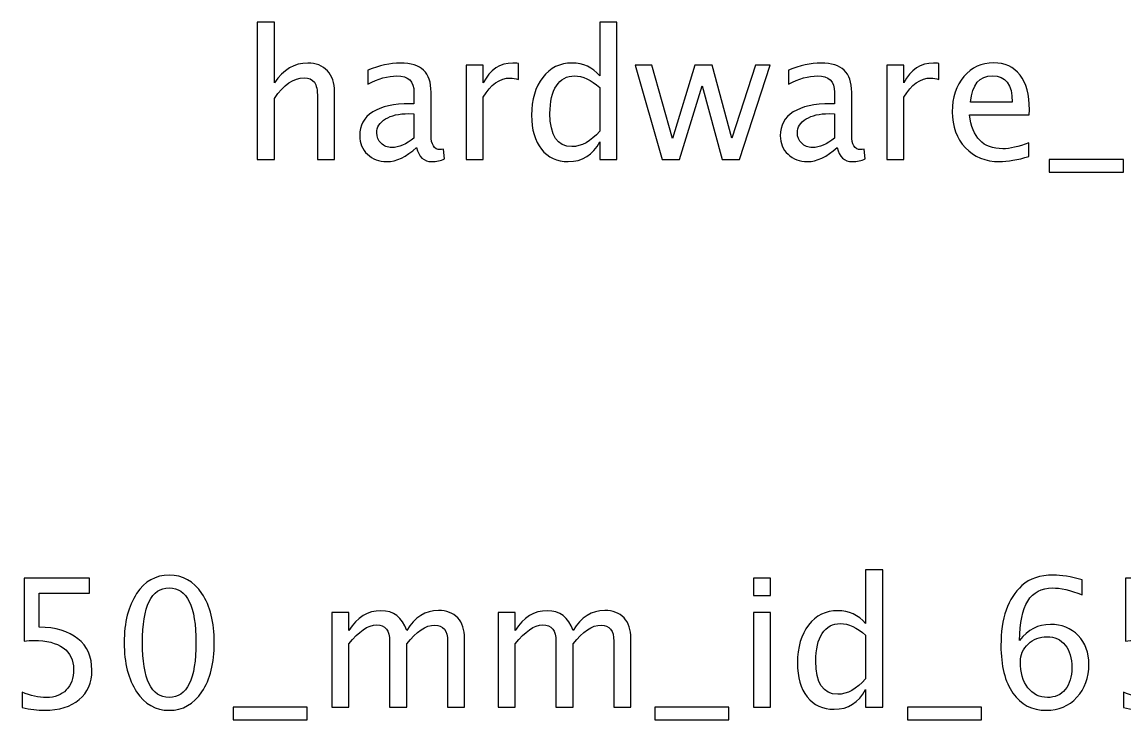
# Model space of a CAD drawing. Header units: centimetres. Extents: x -11.1 to 11.1, y -6.3 to 14.1.
# Drawn here: x -11.12 to -3.26, y 9.18 to 14.15 of the extents above; entities that cross this region are included whole.
import ezdxf

# ---------------------------------------------------------------- set-up
doc = ezdxf.new("R2010")
doc.units = ezdxf.units.CM
doc.header["$MEASUREMENT"] = 0
doc.layers.add('Layer 1', color=7, linetype='Continuous')

msp = doc.modelspace()

# ---------------------------------------------------------------- linework, layer by layer
at = {"layer": 'Layer 1'}
for points, knots in [([(-9.44699, 13.17044), (-9.44699, 13.17044), (-9.44699, 14.14961), (-9.44699, 14.14961), (-9.44699, 14.14961), (-9.44699, 14.14961), (-9.32507, 14.14961), (-9.32507, 14.14961), (-9.32507, 14.14961), (-9.32507, 14.14961), (-9.32507, 13.71633), (-9.32507, 13.71633), (-9.32507, 13.71633), (-9.26051, 13.81052), (-9.18135, 13.85751), (-9.08779, 13.85751), (-9.08779, 13.85751), (-9.02895, 13.85751), (-8.98217, 13.8391), (-8.94767, 13.80205), (-8.94767, 13.80205), (-8.91317, 13.76522), (-8.89581, 13.71548), (-8.89581, 13.65325), (-8.89581, 13.65325), (-8.89581, 13.65325), (-8.89581, 13.17044), (-8.89581, 13.17044), (-8.89581, 13.17044), (-8.89581, 13.17044), (-9.01773, 13.17044), (-9.01773, 13.17044), (-9.01773, 13.17044), (-9.01773, 13.17044), (-9.01773, 13.61346), (-9.01773, 13.61346), (-9.01773, 13.61346), (-9.01773, 13.66341), (-9.02514, 13.69897), (-9.03974, 13.72014), (-9.03974, 13.72014), (-9.05456, 13.74152), (-9.0789, 13.7521), (-9.11298, 13.7521), (-9.11298, 13.7521), (-9.18791, 13.7521), (-9.25861, 13.70321), (-9.32507, 13.60542), (-9.32507, 13.60542), (-9.32507, 13.60542), (-9.32507, 13.17044), (-9.32507, 13.17044), (-9.32507, 13.17044), (-9.32507, 13.17044), (-9.44699, 13.17044), (-9.44699, 13.17044)], [0, 0, 0, 0, 0.0666667, 0.0666667, 0.0666667, 0.0666667, 0.1333333, 0.1333333, 0.1333333, 0.1333333, 0.2, 0.2, 0.2, 0.2, 0.2666667, 0.2666667, 0.2666667, 0.2666667, 0.3333333, 0.3333333, 0.3333333, 0.3333333, 0.4, 0.4, 0.4, 0.4, 0.4666667, 0.4666667, 0.4666667, 0.4666667, 0.5333333, 0.5333333, 0.5333333, 0.5333333, 0.6, 0.6, 0.6, 0.6, 0.6666667, 0.6666667, 0.6666667, 0.6666667, 0.7333333, 0.7333333, 0.7333333, 0.7333333, 0.8, 0.8, 0.8, 0.8, 0.8666667, 0.8666667, 0.8666667, 0.8666667, 1, 1, 1, 1]), ([(-7.00478, 13.17044), (-7.00478, 13.17044), (-7.00478, 13.29681), (-7.00478, 13.29681), (-7.00478, 13.29681), (-7.05452, 13.2024), (-7.12945, 13.1552), (-7.22957, 13.1552), (-7.22957, 13.1552), (-7.31085, 13.1552), (-7.37477, 13.18462), (-7.42134, 13.24368), (-7.42134, 13.24368), (-7.46791, 13.30273), (-7.49119, 13.38338), (-7.49119, 13.48561), (-7.49119, 13.48561), (-7.49119, 13.59737), (-7.46473, 13.68733), (-7.41203, 13.75549), (-7.41203, 13.75549), (-7.35911, 13.82343), (-7.28968, 13.85751), (-7.20353, 13.85751), (-7.20353, 13.85751), (-7.12374, 13.85751), (-7.05727, 13.82703), (-7.00478, 13.76586), (-7.00478, 13.76586), (-7.00478, 13.76586), (-7.00478, 14.14961), (-7.00478, 14.14961), (-7.00478, 14.14961), (-7.00478, 14.14961), (-6.88286, 14.14961), (-6.88286, 14.14961), (-6.88286, 14.14961), (-6.88286, 14.14961), (-6.88286, 13.17044), (-6.88286, 13.17044), (-6.88286, 13.17044), (-6.88286, 13.17044), (-7.00478, 13.17044), (-7.00478, 13.17044)], [0, 0, 0, 0, 0.0833333, 0.0833333, 0.0833333, 0.0833333, 0.1666667, 0.1666667, 0.1666667, 0.1666667, 0.25, 0.25, 0.25, 0.25, 0.3333333, 0.3333333, 0.3333333, 0.3333333, 0.4166667, 0.4166667, 0.4166667, 0.4166667, 0.5, 0.5, 0.5, 0.5, 0.5833333, 0.5833333, 0.5833333, 0.5833333, 0.6666667, 0.6666667, 0.6666667, 0.6666667, 0.75, 0.75, 0.75, 0.75, 0.8333333, 0.8333333, 0.8333333, 0.8333333, 1, 1, 1, 1]), ([(-8.31182, 13.25617), (-8.38505, 13.18886), (-8.45554, 13.1552), (-8.52327, 13.1552), (-8.52327, 13.1552), (-8.57894, 13.1552), (-8.6253, 13.17256), (-8.66191, 13.20748), (-8.66191, 13.20748), (-8.69874, 13.24241), (-8.71716, 13.28643), (-8.71716, 13.33956), (-8.71716, 13.33956), (-8.71716, 13.41301), (-8.68626, 13.46953), (-8.62445, 13.5089), (-8.62445, 13.5089), (-8.56264, 13.54827), (-8.47395, 13.56795), (-8.35838, 13.56795), (-8.35838, 13.56795), (-8.35838, 13.56795), (-8.32981, 13.56795), (-8.32981, 13.56795), (-8.32981, 13.56795), (-8.32981, 13.56795), (-8.32981, 13.64902), (-8.32981, 13.64902), (-8.32981, 13.64902), (-8.32981, 13.72712), (-8.37045, 13.76607), (-8.45194, 13.76607), (-8.45194, 13.76607), (-8.51502, 13.76607), (-8.58402, 13.74617), (-8.65874, 13.70638), (-8.65874, 13.70638), (-8.65874, 13.70638), (-8.65874, 13.80671), (-8.65874, 13.80671), (-8.65874, 13.80671), (-8.57661, 13.84058), (-8.49914, 13.85751), (-8.42654, 13.85751), (-8.42654, 13.85751), (-8.35182, 13.85751), (-8.29658, 13.84058), (-8.26123, 13.8065), (-8.26123, 13.8065), (-8.22567, 13.77242), (-8.20789, 13.71993), (-8.20789, 13.64902), (-8.20789, 13.64902), (-8.20789, 13.64902), (-8.20789, 13.34485), (-8.20789, 13.34485), (-8.20789, 13.34485), (-8.20789, 13.27522), (-8.18651, 13.24029), (-8.14354, 13.24029), (-8.14354, 13.24029), (-8.13825, 13.24029), (-8.13042, 13.24114), (-8.12005, 13.24283), (-8.12005, 13.24283), (-8.12005, 13.24283), (-8.11137, 13.1751), (-8.11137, 13.1751), (-8.11137, 13.1751), (-8.1391, 13.16176), (-8.16958, 13.1552), (-8.20302, 13.1552), (-8.20302, 13.1552), (-8.25996, 13.1552), (-8.29615, 13.18886), (-8.31182, 13.25617)], [0, 0, 0, 0, 0.05, 0.05, 0.05, 0.05, 0.1, 0.1, 0.1, 0.1, 0.15, 0.15, 0.15, 0.15, 0.2, 0.2, 0.2, 0.2, 0.25, 0.25, 0.25, 0.25, 0.3, 0.3, 0.3, 0.3, 0.35, 0.35, 0.35, 0.35, 0.4, 0.4, 0.4, 0.4, 0.45, 0.45, 0.45, 0.45, 0.5, 0.5, 0.5, 0.5, 0.55, 0.55, 0.55, 0.55, 0.6, 0.6, 0.6, 0.6, 0.65, 0.65, 0.65, 0.65, 0.7, 0.7, 0.7, 0.7, 0.75, 0.75, 0.75, 0.75, 0.8, 0.8, 0.8, 0.8, 0.85, 0.85, 0.85, 0.85, 0.9, 0.9, 0.9, 0.9, 1, 1, 1, 1]), ([(-7.95749, 13.17044), (-7.95749, 13.17044), (-7.95749, 13.84354), (-7.95749, 13.84354), (-7.95749, 13.84354), (-7.95749, 13.84354), (-7.83557, 13.84354), (-7.83557, 13.84354), (-7.83557, 13.84354), (-7.83557, 13.84354), (-7.83557, 13.71633), (-7.83557, 13.71633), (-7.83557, 13.71633), (-7.7871, 13.81052), (-7.71682, 13.85751), (-7.62454, 13.85751), (-7.62454, 13.85751), (-7.61205, 13.85751), (-7.59893, 13.85645), (-7.58538, 13.85434), (-7.58538, 13.85434), (-7.58538, 13.85434), (-7.58538, 13.74025), (-7.58538, 13.74025), (-7.58538, 13.74025), (-7.60655, 13.74723), (-7.62517, 13.75083), (-7.64126, 13.75083), (-7.64126, 13.75083), (-7.71873, 13.75083), (-7.7835, 13.70511), (-7.83557, 13.61346), (-7.83557, 13.61346), (-7.83557, 13.61346), (-7.83557, 13.17044), (-7.83557, 13.17044), (-7.83557, 13.17044), (-7.83557, 13.17044), (-7.95749, 13.17044), (-7.95749, 13.17044)], [0, 0, 0, 0, 0.0909091, 0.0909091, 0.0909091, 0.0909091, 0.1818182, 0.1818182, 0.1818182, 0.1818182, 0.2727273, 0.2727273, 0.2727273, 0.2727273, 0.3636364, 0.3636364, 0.3636364, 0.3636364, 0.4545455, 0.4545455, 0.4545455, 0.4545455, 0.5454545, 0.5454545, 0.5454545, 0.5454545, 0.6363636, 0.6363636, 0.6363636, 0.6363636, 0.7272727, 0.7272727, 0.7272727, 0.7272727, 0.8181818, 0.8181818, 0.8181818, 0.8181818, 1, 1, 1, 1]), ([(-6.55986, 13.17044), (-6.55986, 13.17044), (-6.7529, 13.84354), (-6.7529, 13.84354), (-6.7529, 13.84354), (-6.7529, 13.84354), (-6.63394, 13.84354), (-6.63394, 13.84354), (-6.63394, 13.84354), (-6.63394, 13.84354), (-6.48599, 13.32094), (-6.48599, 13.32094), (-6.48599, 13.32094), (-6.48599, 13.32094), (-6.32639, 13.84354), (-6.32639, 13.84354), (-6.32639, 13.84354), (-6.32639, 13.84354), (-6.20447, 13.84354), (-6.20447, 13.84354), (-6.20447, 13.84354), (-6.20447, 13.84354), (-6.06414, 13.32178), (-6.06414, 13.32178), (-6.06414, 13.32178), (-6.06414, 13.32178), (-5.89438, 13.84354), (-5.89438, 13.84354), (-5.89438, 13.84354), (-5.89438, 13.84354), (-5.79024, 13.84354), (-5.79024, 13.84354), (-5.79024, 13.84354), (-5.79024, 13.84354), (-6.00995, 13.17044), (-6.00995, 13.17044), (-6.00995, 13.17044), (-6.00995, 13.17044), (-6.13187, 13.17044), (-6.13187, 13.17044), (-6.13187, 13.17044), (-6.13187, 13.17044), (-6.27623, 13.69537), (-6.27623, 13.69537), (-6.27623, 13.69537), (-6.27623, 13.69537), (-6.43794, 13.17044), (-6.43794, 13.17044), (-6.43794, 13.17044), (-6.43794, 13.17044), (-6.55986, 13.17044), (-6.55986, 13.17044)], [0, 0, 0, 0, 0.0714286, 0.0714286, 0.0714286, 0.0714286, 0.1428571, 0.1428571, 0.1428571, 0.1428571, 0.2142857, 0.2142857, 0.2142857, 0.2142857, 0.2857143, 0.2857143, 0.2857143, 0.2857143, 0.3571429, 0.3571429, 0.3571429, 0.3571429, 0.4285714, 0.4285714, 0.4285714, 0.4285714, 0.5, 0.5, 0.5, 0.5, 0.5714286, 0.5714286, 0.5714286, 0.5714286, 0.6428571, 0.6428571, 0.6428571, 0.6428571, 0.7142857, 0.7142857, 0.7142857, 0.7142857, 0.7857143, 0.7857143, 0.7857143, 0.7857143, 0.8571429, 0.8571429, 0.8571429, 0.8571429, 1, 1, 1, 1]), ([(-5.31314, 13.25617), (-5.38637, 13.18886), (-5.45686, 13.1552), (-5.52459, 13.1552), (-5.52459, 13.1552), (-5.58026, 13.1552), (-5.62662, 13.17256), (-5.66323, 13.20748), (-5.66323, 13.20748), (-5.70006, 13.24241), (-5.71848, 13.28643), (-5.71848, 13.33956), (-5.71848, 13.33956), (-5.71848, 13.41301), (-5.68758, 13.46953), (-5.62577, 13.5089), (-5.62577, 13.5089), (-5.56396, 13.54827), (-5.47527, 13.56795), (-5.3597, 13.56795), (-5.3597, 13.56795), (-5.3597, 13.56795), (-5.33113, 13.56795), (-5.33113, 13.56795), (-5.33113, 13.56795), (-5.33113, 13.56795), (-5.33113, 13.64902), (-5.33113, 13.64902), (-5.33113, 13.64902), (-5.33113, 13.72712), (-5.37177, 13.76607), (-5.45326, 13.76607), (-5.45326, 13.76607), (-5.51634, 13.76607), (-5.58534, 13.74617), (-5.66006, 13.70638), (-5.66006, 13.70638), (-5.66006, 13.70638), (-5.66006, 13.80671), (-5.66006, 13.80671), (-5.66006, 13.80671), (-5.57793, 13.84058), (-5.50046, 13.85751), (-5.42786, 13.85751), (-5.42786, 13.85751), (-5.35314, 13.85751), (-5.2979, 13.84058), (-5.26255, 13.8065), (-5.26255, 13.8065), (-5.22699, 13.77242), (-5.20921, 13.71993), (-5.20921, 13.64902), (-5.20921, 13.64902), (-5.20921, 13.64902), (-5.20921, 13.34485), (-5.20921, 13.34485), (-5.20921, 13.34485), (-5.20921, 13.27522), (-5.18783, 13.24029), (-5.14486, 13.24029), (-5.14486, 13.24029), (-5.13957, 13.24029), (-5.13174, 13.24114), (-5.12137, 13.24283), (-5.12137, 13.24283), (-5.12137, 13.24283), (-5.11269, 13.1751), (-5.11269, 13.1751), (-5.11269, 13.1751), (-5.14042, 13.16176), (-5.1709, 13.1552), (-5.20434, 13.1552), (-5.20434, 13.1552), (-5.26128, 13.1552), (-5.29747, 13.18886), (-5.31314, 13.25617)], [0, 0, 0, 0, 0.05, 0.05, 0.05, 0.05, 0.1, 0.1, 0.1, 0.1, 0.15, 0.15, 0.15, 0.15, 0.2, 0.2, 0.2, 0.2, 0.25, 0.25, 0.25, 0.25, 0.3, 0.3, 0.3, 0.3, 0.35, 0.35, 0.35, 0.35, 0.4, 0.4, 0.4, 0.4, 0.45, 0.45, 0.45, 0.45, 0.5, 0.5, 0.5, 0.5, 0.55, 0.55, 0.55, 0.55, 0.6, 0.6, 0.6, 0.6, 0.65, 0.65, 0.65, 0.65, 0.7, 0.7, 0.7, 0.7, 0.75, 0.75, 0.75, 0.75, 0.8, 0.8, 0.8, 0.8, 0.85, 0.85, 0.85, 0.85, 0.9, 0.9, 0.9, 0.9, 1, 1, 1, 1]), ([(-4.95881, 13.17044), (-4.95881, 13.17044), (-4.95881, 13.84354), (-4.95881, 13.84354), (-4.95881, 13.84354), (-4.95881, 13.84354), (-4.83689, 13.84354), (-4.83689, 13.84354), (-4.83689, 13.84354), (-4.83689, 13.84354), (-4.83689, 13.71633), (-4.83689, 13.71633), (-4.83689, 13.71633), (-4.78842, 13.81052), (-4.71814, 13.85751), (-4.62586, 13.85751), (-4.62586, 13.85751), (-4.61337, 13.85751), (-4.60025, 13.85645), (-4.5867, 13.85434), (-4.5867, 13.85434), (-4.5867, 13.85434), (-4.5867, 13.74025), (-4.5867, 13.74025), (-4.5867, 13.74025), (-4.60787, 13.74723), (-4.62649, 13.75083), (-4.64258, 13.75083), (-4.64258, 13.75083), (-4.72005, 13.75083), (-4.78482, 13.70511), (-4.83689, 13.61346), (-4.83689, 13.61346), (-4.83689, 13.61346), (-4.83689, 13.17044), (-4.83689, 13.17044), (-4.83689, 13.17044), (-4.83689, 13.17044), (-4.95881, 13.17044), (-4.95881, 13.17044)], [0, 0, 0, 0, 0.0909091, 0.0909091, 0.0909091, 0.0909091, 0.1818182, 0.1818182, 0.1818182, 0.1818182, 0.2727273, 0.2727273, 0.2727273, 0.2727273, 0.3636364, 0.3636364, 0.3636364, 0.3636364, 0.4545455, 0.4545455, 0.4545455, 0.4545455, 0.5454545, 0.5454545, 0.5454545, 0.5454545, 0.6363636, 0.6363636, 0.6363636, 0.6363636, 0.7272727, 0.7272727, 0.7272727, 0.7272727, 0.8181818, 0.8181818, 0.8181818, 0.8181818, 1, 1, 1, 1]), ([(-3.94514, 13.19203), (-4.02705, 13.16748), (-4.09712, 13.1552), (-4.15554, 13.1552), (-4.15554, 13.1552), (-4.25523, 13.1552), (-4.3363, 13.18822), (-4.39874, 13.25405), (-4.39874, 13.25405), (-4.46118, 13.31988), (-4.49251, 13.40518), (-4.49251, 13.51017), (-4.49251, 13.51017), (-4.49251, 13.61198), (-4.46499, 13.69559), (-4.40975, 13.76099), (-4.40975, 13.76099), (-4.3545, 13.82618), (-4.28381, 13.85878), (-4.19766, 13.85878), (-4.19766, 13.85878), (-4.11617, 13.85878), (-4.05309, 13.82978), (-4.00864, 13.77179), (-4.00864, 13.77179), (-3.96419, 13.71379), (-3.94196, 13.63166), (-3.94196, 13.52519), (-3.94196, 13.52519), (-3.94196, 13.52519), (-3.9426, 13.48794), (-3.9426, 13.48794), (-3.9426, 13.48794), (-3.9426, 13.48794), (-4.36805, 13.48794), (-4.36805, 13.48794), (-4.36805, 13.48794), (-4.35027, 13.32707), (-4.27174, 13.24664), (-4.13268, 13.24664), (-4.13268, 13.24664), (-4.08166, 13.24664), (-4.01922, 13.26103), (-3.94514, 13.28982), (-3.94514, 13.28982), (-3.94514, 13.28982), (-3.94514, 13.19203), (-3.94514, 13.19203)], [0, 0, 0, 0, 0.0769231, 0.0769231, 0.0769231, 0.0769231, 0.1538462, 0.1538462, 0.1538462, 0.1538462, 0.2307692, 0.2307692, 0.2307692, 0.2307692, 0.3076923, 0.3076923, 0.3076923, 0.3076923, 0.3846154, 0.3846154, 0.3846154, 0.3846154, 0.4615385, 0.4615385, 0.4615385, 0.4615385, 0.5384615, 0.5384615, 0.5384615, 0.5384615, 0.6153846, 0.6153846, 0.6153846, 0.6153846, 0.6923077, 0.6923077, 0.6923077, 0.6923077, 0.7692308, 0.7692308, 0.7692308, 0.7692308, 0.8461538, 0.8461538, 0.8461538, 0.8461538, 1, 1, 1, 1]), ([(-7.00478, 13.68246), (-7.06807, 13.73813), (-7.12797, 13.76607), (-7.1847, 13.76607), (-7.1847, 13.76607), (-7.24058, 13.76607), (-7.28376, 13.74279), (-7.31445, 13.69601), (-7.31445, 13.69601), (-7.34514, 13.64944), (-7.36038, 13.5834), (-7.36038, 13.49789), (-7.36038, 13.49789), (-7.36038, 13.34062), (-7.30831, 13.26188), (-7.20396, 13.26188), (-7.20396, 13.26188), (-7.13622, 13.26188), (-7.06976, 13.29892), (-7.00478, 13.37279), (-7.00478, 13.37279), (-7.00478, 13.37279), (-7.00478, 13.68246), (-7.00478, 13.68246)], [0, 0, 0, 0, 0.1428571, 0.1428571, 0.1428571, 0.1428571, 0.2857143, 0.2857143, 0.2857143, 0.2857143, 0.4285714, 0.4285714, 0.4285714, 0.4285714, 0.5714286, 0.5714286, 0.5714286, 0.5714286, 0.7142857, 0.7142857, 0.7142857, 0.7142857, 1, 1, 1, 1]), ([(-4.3617, 13.57938), (-4.3617, 13.57938), (-4.06452, 13.57938), (-4.06452, 13.57938), (-4.06452, 13.57938), (-4.06452, 13.70469), (-4.1113, 13.76734), (-4.20464, 13.76734), (-4.20464, 13.76734), (-4.29862, 13.76734), (-4.3509, 13.70469), (-4.3617, 13.57938)], [0, 0, 0, 0, 0.25, 0.25, 0.25, 0.25, 0.5, 0.5, 0.5, 0.5, 1, 1, 1, 1]), ([(-8.32981, 13.32263), (-8.32981, 13.32263), (-8.32981, 13.49556), (-8.32981, 13.49556), (-8.32981, 13.49556), (-8.32981, 13.49556), (-8.36897, 13.49683), (-8.36897, 13.49683), (-8.36897, 13.49683), (-8.4367, 13.49683), (-8.49131, 13.48434), (-8.53301, 13.45937), (-8.53301, 13.45937), (-8.5745, 13.43418), (-8.59524, 13.40095), (-8.59524, 13.35946), (-8.59524, 13.35946), (-8.59524, 13.33046), (-8.58487, 13.30591), (-8.56434, 13.2858), (-8.56434, 13.2858), (-8.54359, 13.26569), (-8.5184, 13.25553), (-8.48856, 13.25553), (-8.48856, 13.25553), (-8.43776, 13.25553), (-8.38484, 13.27797), (-8.32981, 13.32263)], [0, 0, 0, 0, 0.125, 0.125, 0.125, 0.125, 0.25, 0.25, 0.25, 0.25, 0.375, 0.375, 0.375, 0.375, 0.5, 0.5, 0.5, 0.5, 0.625, 0.625, 0.625, 0.625, 0.75, 0.75, 0.75, 0.75, 1, 1, 1, 1]), ([(-5.33113, 13.32263), (-5.33113, 13.32263), (-5.33113, 13.49556), (-5.33113, 13.49556), (-5.33113, 13.49556), (-5.33113, 13.49556), (-5.37029, 13.49683), (-5.37029, 13.49683), (-5.37029, 13.49683), (-5.43802, 13.49683), (-5.49263, 13.48434), (-5.53433, 13.45937), (-5.53433, 13.45937), (-5.57582, 13.43418), (-5.59656, 13.40095), (-5.59656, 13.35946), (-5.59656, 13.35946), (-5.59656, 13.33046), (-5.58619, 13.30591), (-5.56566, 13.2858), (-5.56566, 13.2858), (-5.54491, 13.26569), (-5.51972, 13.25553), (-5.48988, 13.25553), (-5.48988, 13.25553), (-5.43908, 13.25553), (-5.38616, 13.27797), (-5.33113, 13.32263)], [0, 0, 0, 0, 0.125, 0.125, 0.125, 0.125, 0.25, 0.25, 0.25, 0.25, 0.375, 0.375, 0.375, 0.375, 0.5, 0.5, 0.5, 0.5, 0.625, 0.625, 0.625, 0.625, 0.75, 0.75, 0.75, 0.75, 1, 1, 1, 1]), ([(-3.80015, 13.079), (-3.80015, 13.079), (-3.80015, 13.17044), (-3.80015, 13.17044), (-3.80015, 13.17044), (-3.80015, 13.17044), (-3.27183, 13.17044), (-3.27183, 13.17044), (-3.27183, 13.17044), (-3.27183, 13.17044), (-3.27183, 13.079), (-3.27183, 13.079), (-3.27183, 13.079), (-3.27183, 13.079), (-3.80015, 13.079), (-3.80015, 13.079)], [0, 0, 0, 0, 0.2, 0.2, 0.2, 0.2, 0.4, 0.4, 0.4, 0.4, 0.6, 0.6, 0.6, 0.6, 1, 1, 1, 1]), ([(-5.10952, 9.2673), (-5.10952, 9.2673), (-5.10952, 9.39367), (-5.10952, 9.39367), (-5.10952, 9.39367), (-5.15926, 9.29926), (-5.23419, 9.25206), (-5.33431, 9.25206), (-5.33431, 9.25206), (-5.41559, 9.25206), (-5.47951, 9.28148), (-5.52608, 9.34054), (-5.52608, 9.34054), (-5.57265, 9.39959), (-5.59593, 9.48024), (-5.59593, 9.58247), (-5.59593, 9.58247), (-5.59593, 9.69423), (-5.56947, 9.78419), (-5.51677, 9.85235), (-5.51677, 9.85235), (-5.46385, 9.92029), (-5.39442, 9.95437), (-5.30827, 9.95437), (-5.30827, 9.95437), (-5.22848, 9.95437), (-5.16201, 9.92389), (-5.10952, 9.86272), (-5.10952, 9.86272), (-5.10952, 9.86272), (-5.10952, 10.24647), (-5.10952, 10.24647), (-5.10952, 10.24647), (-5.10952, 10.24647), (-4.9876, 10.24647), (-4.9876, 10.24647), (-4.9876, 10.24647), (-4.9876, 10.24647), (-4.9876, 9.2673), (-4.9876, 9.2673), (-4.9876, 9.2673), (-4.9876, 9.2673), (-5.10952, 9.2673), (-5.10952, 9.2673)], [0, 0, 0, 0, 0.0833333, 0.0833333, 0.0833333, 0.0833333, 0.1666667, 0.1666667, 0.1666667, 0.1666667, 0.25, 0.25, 0.25, 0.25, 0.3333333, 0.3333333, 0.3333333, 0.3333333, 0.4166667, 0.4166667, 0.4166667, 0.4166667, 0.5, 0.5, 0.5, 0.5, 0.5833333, 0.5833333, 0.5833333, 0.5833333, 0.6666667, 0.6666667, 0.6666667, 0.6666667, 0.75, 0.75, 0.75, 0.75, 0.8333333, 0.8333333, 0.8333333, 0.8333333, 1, 1, 1, 1]), ([(-11.12424, 9.26349), (-11.12424, 9.26349), (-11.12424, 9.37271), (-11.12424, 9.37271), (-11.12424, 9.37271), (-11.06349, 9.34816), (-11.00592, 9.33588), (-10.95088, 9.33588), (-10.95088, 9.33588), (-10.89077, 9.33588), (-10.84336, 9.35366), (-10.80886, 9.38922), (-10.80886, 9.38922), (-10.77435, 9.42478), (-10.75721, 9.47368), (-10.75721, 9.53591), (-10.75721, 9.53591), (-10.75721, 9.60279), (-10.78155, 9.65402), (-10.83023, 9.68936), (-10.83023, 9.68936), (-10.87892, 9.72471), (-10.9494, 9.74228), (-11.04148, 9.74228), (-11.04148, 9.74228), (-11.06286, 9.74228), (-11.0855, 9.7408), (-11.109, 9.73784), (-11.109, 9.73784), (-11.109, 9.73784), (-11.109, 10.18551), (-11.109, 10.18551), (-11.109, 10.18551), (-11.109, 10.18551), (-10.64418, 10.18551), (-10.64418, 10.18551), (-10.64418, 10.18551), (-10.64418, 10.18551), (-10.64418, 10.07883), (-10.64418, 10.07883), (-10.64418, 10.07883), (-10.64418, 10.07883), (-11.00232, 10.07883), (-11.00232, 10.07883), (-11.00232, 10.07883), (-11.00232, 10.07883), (-11.00232, 9.83626), (-11.00232, 9.83626), (-11.00232, 9.83626), (-10.88421, 9.83626), (-10.79213, 9.80917), (-10.72588, 9.75498), (-10.72588, 9.75498), (-10.65963, 9.70101), (-10.6264, 9.62608), (-10.6264, 9.53019), (-10.6264, 9.53019), (-10.6264, 9.44087), (-10.65646, 9.37102), (-10.71657, 9.32043), (-10.71657, 9.32043), (-10.77668, 9.26984), (-10.85966, 9.24444), (-10.96549, 9.24444), (-10.96549, 9.24444), (-11.01269, 9.24444), (-11.06561, 9.25079), (-11.12424, 9.26349)], [0, 0, 0, 0, 0.0555556, 0.0555556, 0.0555556, 0.0555556, 0.1111111, 0.1111111, 0.1111111, 0.1111111, 0.1666667, 0.1666667, 0.1666667, 0.1666667, 0.2222222, 0.2222222, 0.2222222, 0.2222222, 0.2777778, 0.2777778, 0.2777778, 0.2777778, 0.3333333, 0.3333333, 0.3333333, 0.3333333, 0.3888889, 0.3888889, 0.3888889, 0.3888889, 0.4444444, 0.4444444, 0.4444444, 0.4444444, 0.5, 0.5, 0.5, 0.5, 0.5555556, 0.5555556, 0.5555556, 0.5555556, 0.6111111, 0.6111111, 0.6111111, 0.6111111, 0.6666667, 0.6666667, 0.6666667, 0.6666667, 0.7222222, 0.7222222, 0.7222222, 0.7222222, 0.7777778, 0.7777778, 0.7777778, 0.7777778, 0.8333333, 0.8333333, 0.8333333, 0.8333333, 0.8888889, 0.8888889, 0.8888889, 0.8888889, 1, 1, 1, 1]), ([(-10.0748, 9.24444), (-10.17111, 9.24444), (-10.24879, 9.28868), (-10.30763, 9.37694), (-10.30763, 9.37694), (-10.36669, 9.46521), (-10.39611, 9.58163), (-10.39611, 9.72641), (-10.39611, 9.72641), (-10.39611, 9.87119), (-10.36669, 9.9876), (-10.30763, 10.07587), (-10.30763, 10.07587), (-10.24879, 10.16413), (-10.17111, 10.20837), (-10.0748, 10.20837), (-10.0748, 10.20837), (-9.97807, 10.20837), (-9.90039, 10.16434), (-9.84154, 10.07629), (-9.84154, 10.07629), (-9.78291, 9.98824), (-9.75349, 9.87161), (-9.75349, 9.72641), (-9.75349, 9.72641), (-9.75349, 9.58163), (-9.78291, 9.46521), (-9.84154, 9.37694), (-9.84154, 9.37694), (-9.90039, 9.28868), (-9.97807, 9.24444), (-10.0748, 9.24444)], [0, 0, 0, 0, 0.1111111, 0.1111111, 0.1111111, 0.1111111, 0.2222222, 0.2222222, 0.2222222, 0.2222222, 0.3333333, 0.3333333, 0.3333333, 0.3333333, 0.4444444, 0.4444444, 0.4444444, 0.4444444, 0.5555556, 0.5555556, 0.5555556, 0.5555556, 0.6666667, 0.6666667, 0.6666667, 0.6666667, 0.7777778, 0.7777778, 0.7777778, 0.7777778, 1, 1, 1, 1]), ([(-5.90962, 10.06359), (-5.90962, 10.06359), (-5.90962, 10.18551), (-5.90962, 10.18551), (-5.90962, 10.18551), (-5.90962, 10.18551), (-5.7877, 10.18551), (-5.7877, 10.18551), (-5.7877, 10.18551), (-5.7877, 10.18551), (-5.7877, 10.06359), (-5.7877, 10.06359), (-5.7877, 10.06359), (-5.7877, 10.06359), (-5.90962, 10.06359), (-5.90962, 10.06359)], [0, 0, 0, 0, 0.2, 0.2, 0.2, 0.2, 0.4, 0.4, 0.4, 0.4, 0.6, 0.6, 0.6, 0.6, 1, 1, 1, 1]), ([(-4.01182, 9.74313), (-3.9534, 9.81869), (-3.87995, 9.85658), (-3.79147, 9.85658), (-3.79147, 9.85658), (-3.71125, 9.85658), (-3.64564, 9.83012), (-3.59441, 9.77699), (-3.59441, 9.77699), (-3.5434, 9.72387), (-3.51779, 9.65571), (-3.51779, 9.57252), (-3.51779, 9.57252), (-3.51779, 9.47706), (-3.54636, 9.39853), (-3.60373, 9.33694), (-3.60373, 9.33694), (-3.66109, 9.27534), (-3.7339, 9.24444), (-3.82259, 9.24444), (-3.82259, 9.24444), (-3.92334, 9.24444), (-4.00251, 9.28529), (-4.05944, 9.36678), (-4.05944, 9.36678), (-4.11659, 9.44849), (-4.14517, 9.56152), (-4.14517, 9.70566), (-4.14517, 9.70566), (-4.14517, 9.89997), (-4.09522, 10.04242), (-3.99552, 10.13344), (-3.99552, 10.13344), (-3.94133, 10.18339), (-3.8664, 10.20837), (-3.77094, 10.20837), (-3.77094, 10.20837), (-3.71549, 10.20837), (-3.64669, 10.19694), (-3.56478, 10.17408), (-3.56478, 10.17408), (-3.56478, 10.17408), (-3.56478, 10.0674), (-3.56478, 10.0674), (-3.56478, 10.0674), (-3.65135, 10.10042), (-3.72247, 10.11693), (-3.77835, 10.11693), (-3.77835, 10.11693), (-3.93393, 10.11693), (-4.01182, 9.99226), (-4.01182, 9.74313)], [0, 0, 0, 0, 0.0714286, 0.0714286, 0.0714286, 0.0714286, 0.1428571, 0.1428571, 0.1428571, 0.1428571, 0.2142857, 0.2142857, 0.2142857, 0.2142857, 0.2857143, 0.2857143, 0.2857143, 0.2857143, 0.3571429, 0.3571429, 0.3571429, 0.3571429, 0.4285714, 0.4285714, 0.4285714, 0.4285714, 0.5, 0.5, 0.5, 0.5, 0.5714286, 0.5714286, 0.5714286, 0.5714286, 0.6428571, 0.6428571, 0.6428571, 0.6428571, 0.7142857, 0.7142857, 0.7142857, 0.7142857, 0.7857143, 0.7857143, 0.7857143, 0.7857143, 0.8571429, 0.8571429, 0.8571429, 0.8571429, 1, 1, 1, 1]), ([(-3.27226, 9.26349), (-3.27226, 9.26349), (-3.27226, 9.37271), (-3.27226, 9.37271), (-3.27226, 9.37271), (-3.21151, 9.34816), (-3.15394, 9.33588), (-3.0989, 9.33588), (-3.0989, 9.33588), (-3.03879, 9.33588), (-2.99138, 9.35366), (-2.95688, 9.38922), (-2.95688, 9.38922), (-2.92237, 9.42478), (-2.90523, 9.47368), (-2.90523, 9.53591), (-2.90523, 9.53591), (-2.90523, 9.60279), (-2.92957, 9.65402), (-2.97825, 9.68936), (-2.97825, 9.68936), (-3.02694, 9.72471), (-3.09742, 9.74228), (-3.1895, 9.74228), (-3.1895, 9.74228), (-3.21088, 9.74228), (-3.23352, 9.7408), (-3.25702, 9.73784), (-3.25702, 9.73784), (-3.25702, 9.73784), (-3.25702, 10.18551), (-3.25702, 10.18551), (-3.25702, 10.18551), (-3.25702, 10.18551), (-2.7922, 10.18551), (-2.7922, 10.18551), (-2.7922, 10.18551), (-2.7922, 10.18551), (-2.7922, 10.07883), (-2.7922, 10.07883), (-2.7922, 10.07883), (-2.7922, 10.07883), (-3.15034, 10.07883), (-3.15034, 10.07883), (-3.15034, 10.07883), (-3.15034, 10.07883), (-3.15034, 9.83626), (-3.15034, 9.83626), (-3.15034, 9.83626), (-3.03223, 9.83626), (-2.94015, 9.80917), (-2.8739, 9.75498), (-2.8739, 9.75498), (-2.80765, 9.70101), (-2.77442, 9.62608), (-2.77442, 9.53019), (-2.77442, 9.53019), (-2.77442, 9.44087), (-2.80448, 9.37102), (-2.86459, 9.32043), (-2.86459, 9.32043), (-2.9247, 9.26984), (-3.00768, 9.24444), (-3.11351, 9.24444), (-3.11351, 9.24444), (-3.16071, 9.24444), (-3.21363, 9.25079), (-3.27226, 9.26349)], [0, 0, 0, 0, 0.0555556, 0.0555556, 0.0555556, 0.0555556, 0.1111111, 0.1111111, 0.1111111, 0.1111111, 0.1666667, 0.1666667, 0.1666667, 0.1666667, 0.2222222, 0.2222222, 0.2222222, 0.2222222, 0.2777778, 0.2777778, 0.2777778, 0.2777778, 0.3333333, 0.3333333, 0.3333333, 0.3333333, 0.3888889, 0.3888889, 0.3888889, 0.3888889, 0.4444444, 0.4444444, 0.4444444, 0.4444444, 0.5, 0.5, 0.5, 0.5, 0.5555556, 0.5555556, 0.5555556, 0.5555556, 0.6111111, 0.6111111, 0.6111111, 0.6111111, 0.6666667, 0.6666667, 0.6666667, 0.6666667, 0.7222222, 0.7222222, 0.7222222, 0.7222222, 0.7777778, 0.7777778, 0.7777778, 0.7777778, 0.8333333, 0.8333333, 0.8333333, 0.8333333, 0.8888889, 0.8888889, 0.8888889, 0.8888889, 1, 1, 1, 1]), ([(-10.07501, 9.33588), (-9.9478, 9.33588), (-9.8843, 9.46606), (-9.8843, 9.72641), (-9.8843, 9.72641), (-9.8843, 9.98676), (-9.9478, 10.11693), (-10.07501, 10.11693), (-10.07501, 10.11693), (-10.2018, 10.11693), (-10.2653, 9.98676), (-10.2653, 9.72641), (-10.2653, 9.72641), (-10.2653, 9.46606), (-10.2018, 9.33588), (-10.07501, 9.33588)], [0, 0, 0, 0, 0.2, 0.2, 0.2, 0.2, 0.4, 0.4, 0.4, 0.4, 0.6, 0.6, 0.6, 0.6, 1, 1, 1, 1]), ([(-8.91614, 9.2673), (-8.91614, 9.2673), (-8.91614, 9.9404), (-8.91614, 9.9404), (-8.91614, 9.9404), (-8.91614, 9.9404), (-8.79422, 9.9404), (-8.79422, 9.9404), (-8.79422, 9.9404), (-8.79422, 9.9404), (-8.79422, 9.81319), (-8.79422, 9.81319), (-8.79422, 9.81319), (-8.73474, 9.90738), (-8.65854, 9.95437), (-8.5652, 9.95437), (-8.5652, 9.95437), (-8.47524, 9.95437), (-8.41407, 9.90738), (-8.38147, 9.81319), (-8.38147, 9.81319), (-8.32368, 9.90823), (-8.24833, 9.95564), (-8.15583, 9.95564), (-8.15583, 9.95564), (-8.09678, 9.95564), (-8.05085, 9.93828), (-8.01804, 9.90336), (-8.01804, 9.90336), (-7.98523, 9.86843), (-7.96872, 9.81954), (-7.96872, 9.75667), (-7.96872, 9.75667), (-7.96872, 9.75667), (-7.96872, 9.2673), (-7.96872, 9.2673), (-7.96872, 9.2673), (-7.96872, 9.2673), (-8.09064, 9.2673), (-8.09064, 9.2673), (-8.09064, 9.2673), (-8.09064, 9.2673), (-8.09064, 9.73657), (-8.09064, 9.73657), (-8.09064, 9.73657), (-8.09064, 9.81319), (-8.12112, 9.8515), (-8.18208, 9.8515), (-8.18208, 9.8515), (-8.24537, 9.8515), (-8.31183, 9.80684), (-8.38147, 9.7173), (-8.38147, 9.7173), (-8.38147, 9.7173), (-8.38147, 9.2673), (-8.38147, 9.2673), (-8.38147, 9.2673), (-8.38147, 9.2673), (-8.50339, 9.2673), (-8.50339, 9.2673), (-8.50339, 9.2673), (-8.50339, 9.2673), (-8.50339, 9.73699), (-8.50339, 9.73699), (-8.50339, 9.73699), (-8.50339, 9.81425), (-8.53429, 9.85277), (-8.59631, 9.85277), (-8.59631, 9.85277), (-8.65791, 9.85277), (-8.72395, 9.8079), (-8.79422, 9.71794), (-8.79422, 9.71794), (-8.79422, 9.71794), (-8.79422, 9.2673), (-8.79422, 9.2673), (-8.79422, 9.2673), (-8.79422, 9.2673), (-8.91614, 9.2673), (-8.91614, 9.2673)], [0, 0, 0, 0, 0.047619, 0.047619, 0.047619, 0.047619, 0.0952381, 0.0952381, 0.0952381, 0.0952381, 0.1428571, 0.1428571, 0.1428571, 0.1428571, 0.1904762, 0.1904762, 0.1904762, 0.1904762, 0.2380952, 0.2380952, 0.2380952, 0.2380952, 0.2857143, 0.2857143, 0.2857143, 0.2857143, 0.3333333, 0.3333333, 0.3333333, 0.3333333, 0.3809524, 0.3809524, 0.3809524, 0.3809524, 0.4285714, 0.4285714, 0.4285714, 0.4285714, 0.4761905, 0.4761905, 0.4761905, 0.4761905, 0.5238095, 0.5238095, 0.5238095, 0.5238095, 0.5714286, 0.5714286, 0.5714286, 0.5714286, 0.6190476, 0.6190476, 0.6190476, 0.6190476, 0.6666667, 0.6666667, 0.6666667, 0.6666667, 0.7142857, 0.7142857, 0.7142857, 0.7142857, 0.7619048, 0.7619048, 0.7619048, 0.7619048, 0.8095238, 0.8095238, 0.8095238, 0.8095238, 0.8571429, 0.8571429, 0.8571429, 0.8571429, 0.9047619, 0.9047619, 0.9047619, 0.9047619, 1, 1, 1, 1]), ([(-7.73038, 9.2673), (-7.73038, 9.2673), (-7.73038, 9.9404), (-7.73038, 9.9404), (-7.73038, 9.9404), (-7.73038, 9.9404), (-7.60846, 9.9404), (-7.60846, 9.9404), (-7.60846, 9.9404), (-7.60846, 9.9404), (-7.60846, 9.81319), (-7.60846, 9.81319), (-7.60846, 9.81319), (-7.54898, 9.90738), (-7.47278, 9.95437), (-7.37944, 9.95437), (-7.37944, 9.95437), (-7.28948, 9.95437), (-7.22831, 9.90738), (-7.19571, 9.81319), (-7.19571, 9.81319), (-7.13792, 9.90823), (-7.06257, 9.95564), (-6.97007, 9.95564), (-6.97007, 9.95564), (-6.91102, 9.95564), (-6.86509, 9.93828), (-6.83228, 9.90336), (-6.83228, 9.90336), (-6.79947, 9.86843), (-6.78296, 9.81954), (-6.78296, 9.75667), (-6.78296, 9.75667), (-6.78296, 9.75667), (-6.78296, 9.2673), (-6.78296, 9.2673), (-6.78296, 9.2673), (-6.78296, 9.2673), (-6.90488, 9.2673), (-6.90488, 9.2673), (-6.90488, 9.2673), (-6.90488, 9.2673), (-6.90488, 9.73657), (-6.90488, 9.73657), (-6.90488, 9.73657), (-6.90488, 9.81319), (-6.93536, 9.8515), (-6.99632, 9.8515), (-6.99632, 9.8515), (-7.05961, 9.8515), (-7.12607, 9.80684), (-7.19571, 9.7173), (-7.19571, 9.7173), (-7.19571, 9.7173), (-7.19571, 9.2673), (-7.19571, 9.2673), (-7.19571, 9.2673), (-7.19571, 9.2673), (-7.31763, 9.2673), (-7.31763, 9.2673), (-7.31763, 9.2673), (-7.31763, 9.2673), (-7.31763, 9.73699), (-7.31763, 9.73699), (-7.31763, 9.73699), (-7.31763, 9.81425), (-7.34853, 9.85277), (-7.41055, 9.85277), (-7.41055, 9.85277), (-7.47215, 9.85277), (-7.53819, 9.8079), (-7.60846, 9.71794), (-7.60846, 9.71794), (-7.60846, 9.71794), (-7.60846, 9.2673), (-7.60846, 9.2673), (-7.60846, 9.2673), (-7.60846, 9.2673), (-7.73038, 9.2673), (-7.73038, 9.2673)], [0, 0, 0, 0, 0.047619, 0.047619, 0.047619, 0.047619, 0.0952381, 0.0952381, 0.0952381, 0.0952381, 0.1428571, 0.1428571, 0.1428571, 0.1428571, 0.1904762, 0.1904762, 0.1904762, 0.1904762, 0.2380952, 0.2380952, 0.2380952, 0.2380952, 0.2857143, 0.2857143, 0.2857143, 0.2857143, 0.3333333, 0.3333333, 0.3333333, 0.3333333, 0.3809524, 0.3809524, 0.3809524, 0.3809524, 0.4285714, 0.4285714, 0.4285714, 0.4285714, 0.4761905, 0.4761905, 0.4761905, 0.4761905, 0.5238095, 0.5238095, 0.5238095, 0.5238095, 0.5714286, 0.5714286, 0.5714286, 0.5714286, 0.6190476, 0.6190476, 0.6190476, 0.6190476, 0.6666667, 0.6666667, 0.6666667, 0.6666667, 0.7142857, 0.7142857, 0.7142857, 0.7142857, 0.7619048, 0.7619048, 0.7619048, 0.7619048, 0.8095238, 0.8095238, 0.8095238, 0.8095238, 0.8571429, 0.8571429, 0.8571429, 0.8571429, 0.9047619, 0.9047619, 0.9047619, 0.9047619, 1, 1, 1, 1]), ([(-5.90962, 9.2673), (-5.90962, 9.2673), (-5.90962, 9.9404), (-5.90962, 9.9404), (-5.90962, 9.9404), (-5.90962, 9.9404), (-5.7877, 9.9404), (-5.7877, 9.9404), (-5.7877, 9.9404), (-5.7877, 9.9404), (-5.7877, 9.2673), (-5.7877, 9.2673), (-5.7877, 9.2673), (-5.7877, 9.2673), (-5.90962, 9.2673), (-5.90962, 9.2673)], [0, 0, 0, 0, 0.2, 0.2, 0.2, 0.2, 0.4, 0.4, 0.4, 0.4, 0.6, 0.6, 0.6, 0.6, 1, 1, 1, 1]), ([(-5.10952, 9.77932), (-5.17281, 9.83499), (-5.23271, 9.86293), (-5.28944, 9.86293), (-5.28944, 9.86293), (-5.34532, 9.86293), (-5.3885, 9.83965), (-5.41919, 9.79287), (-5.41919, 9.79287), (-5.44988, 9.7463), (-5.46512, 9.68026), (-5.46512, 9.59475), (-5.46512, 9.59475), (-5.46512, 9.43748), (-5.41305, 9.35874), (-5.3087, 9.35874), (-5.3087, 9.35874), (-5.24096, 9.35874), (-5.1745, 9.39578), (-5.10952, 9.46965), (-5.10952, 9.46965), (-5.10952, 9.46965), (-5.10952, 9.77932), (-5.10952, 9.77932)], [0, 0, 0, 0, 0.1428571, 0.1428571, 0.1428571, 0.1428571, 0.2857143, 0.2857143, 0.2857143, 0.2857143, 0.4285714, 0.4285714, 0.4285714, 0.4285714, 0.5714286, 0.5714286, 0.5714286, 0.5714286, 0.7142857, 0.7142857, 0.7142857, 0.7142857, 1, 1, 1, 1]), ([(-3.63971, 9.54839), (-3.63971, 9.61634), (-3.65537, 9.6701), (-3.68691, 9.70968), (-3.68691, 9.70968), (-3.71845, 9.74927), (-3.76163, 9.76895), (-3.81645, 9.76895), (-3.81645, 9.76895), (-3.86873, 9.76895), (-3.91339, 9.75159), (-3.95065, 9.71667), (-3.95065, 9.71667), (-3.98811, 9.68196), (-4.00674, 9.64005), (-4.00674, 9.59115), (-4.00674, 9.59115), (-4.00674, 9.5141), (-3.98896, 9.4523), (-3.95361, 9.40573), (-3.95361, 9.40573), (-3.91805, 9.35916), (-3.87106, 9.33588), (-3.81264, 9.33588), (-3.81264, 9.33588), (-3.75951, 9.33588), (-3.71739, 9.35493), (-3.68628, 9.39303), (-3.68628, 9.39303), (-3.65516, 9.43113), (-3.63971, 9.48299), (-3.63971, 9.54839)], [0, 0, 0, 0, 0.1111111, 0.1111111, 0.1111111, 0.1111111, 0.2222222, 0.2222222, 0.2222222, 0.2222222, 0.3333333, 0.3333333, 0.3333333, 0.3333333, 0.4444444, 0.4444444, 0.4444444, 0.4444444, 0.5555556, 0.5555556, 0.5555556, 0.5555556, 0.6666667, 0.6666667, 0.6666667, 0.6666667, 0.7777778, 0.7777778, 0.7777778, 0.7777778, 1, 1, 1, 1]), ([(-9.61972, 9.17586), (-9.61972, 9.17586), (-9.61972, 9.2673), (-9.61972, 9.2673), (-9.61972, 9.2673), (-9.61972, 9.2673), (-9.0914, 9.2673), (-9.0914, 9.2673), (-9.0914, 9.2673), (-9.0914, 9.2673), (-9.0914, 9.17586), (-9.0914, 9.17586), (-9.0914, 9.17586), (-9.0914, 9.17586), (-9.61972, 9.17586), (-9.61972, 9.17586)], [0, 0, 0, 0, 0.2, 0.2, 0.2, 0.2, 0.4, 0.4, 0.4, 0.4, 0.6, 0.6, 0.6, 0.6, 1, 1, 1, 1]), ([(-6.6132, 9.17586), (-6.6132, 9.17586), (-6.6132, 9.2673), (-6.6132, 9.2673), (-6.6132, 9.2673), (-6.6132, 9.2673), (-6.08488, 9.2673), (-6.08488, 9.2673), (-6.08488, 9.2673), (-6.08488, 9.2673), (-6.08488, 9.17586), (-6.08488, 9.17586), (-6.08488, 9.17586), (-6.08488, 9.17586), (-6.6132, 9.17586), (-6.6132, 9.17586)], [0, 0, 0, 0, 0.2, 0.2, 0.2, 0.2, 0.4, 0.4, 0.4, 0.4, 0.6, 0.6, 0.6, 0.6, 1, 1, 1, 1]), ([(-4.81192, 9.17586), (-4.81192, 9.17586), (-4.81192, 9.2673), (-4.81192, 9.2673), (-4.81192, 9.2673), (-4.81192, 9.2673), (-4.2836, 9.2673), (-4.2836, 9.2673), (-4.2836, 9.2673), (-4.2836, 9.2673), (-4.2836, 9.17586), (-4.2836, 9.17586), (-4.2836, 9.17586), (-4.2836, 9.17586), (-4.81192, 9.17586), (-4.81192, 9.17586)], [0, 0, 0, 0, 0.2, 0.2, 0.2, 0.2, 0.4, 0.4, 0.4, 0.4, 0.6, 0.6, 0.6, 0.6, 1, 1, 1, 1])]:
    msp.add_open_spline(points, degree=3, knots=knots, dxfattribs=at)

doc.saveas('drawing.dxf')
